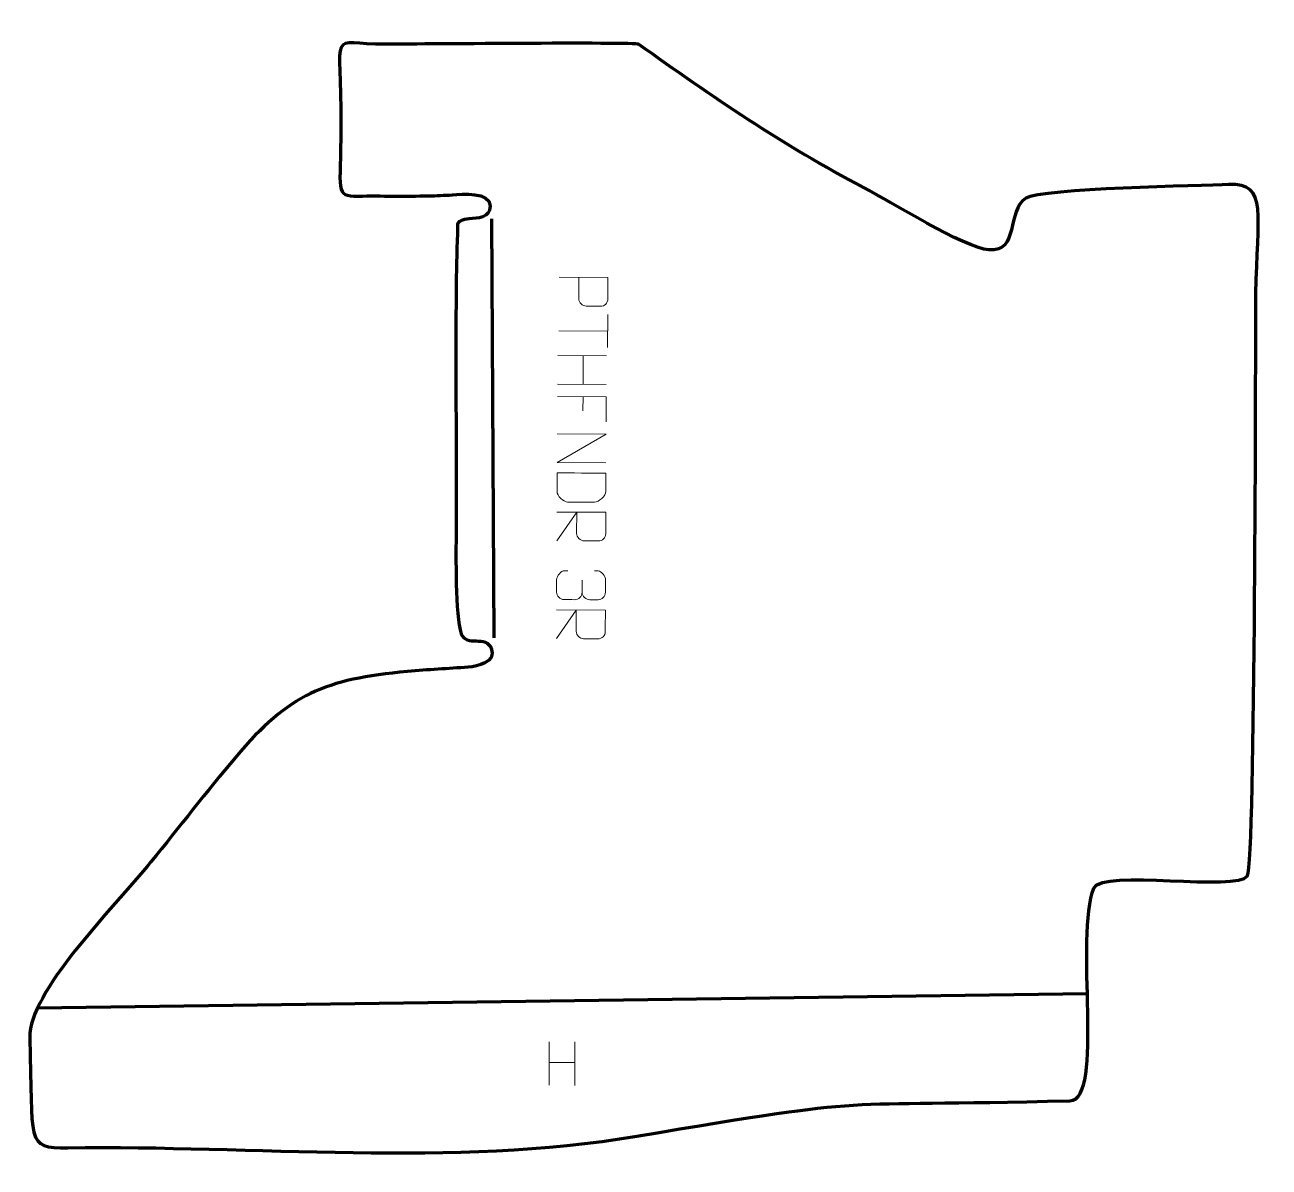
# Model space of a CAD drawing. Header units: millimetres. Extents: x -333 to 302, y -259 to 325.
import ezdxf

# ---------------------------------------------------------------- set-up
doc = ezdxf.new("R2010")
doc.units = ezdxf.units.MM
doc.header["$MEASUREMENT"] = 0
for name, color, linetype in [('layer 1', 7, 'Continuous'), ('layer 2', 7, 'Continuous'), ('layer 3', 7, 'Continuous')]:
    doc.layers.add(name, color=color, linetype=linetype)

msp = doc.modelspace()

# ---------------------------------------------------------------- linework, layer by layer
at = {"layer": 'layer 1', "color": 250, "lineweight": 9}
for points, knots in [([(-60.17, 195.7132), (-60.17, 195.7132), (-35.2167, 195.6058), (-35.2167, 195.6058), (-35.2167, 195.6058), (-35.2322, 192.0109), (-35.2477, 188.4156), (-35.2632, 184.8203), (-35.2632, 184.8203), (-35.311, 182.4952), (-36.8078, 180.9443), (-39.174, 180.9587), (-39.174, 180.9587), (-41.2096, 180.9678), (-44.2689, 180.981), (-46.3049, 180.9894), (-46.3049, 180.9894), (-48.1802, 181.0039), (-50.1143, 182.8245), (-50.1247, 184.8342), (-50.1247, 184.8342), (-50.1247, 184.8342), (-50.0781, 195.6698), (-50.0781, 195.6698)], [0, 0, 0, 0, 0.14285714, 0.14285714, 0.14285714, 0.14285714, 0.28571429, 0.28571429, 0.28571429, 0.28571429, 0.42857143, 0.42857143, 0.42857143, 0.42857143, 0.57142857, 0.57142857, 0.57142857, 0.57142857, 0.71428571, 0.71428571, 0.71428571, 0.71428571, 1, 1, 1, 1]), ([(-36.1291, 121.8401), (-36.1291, 121.8401), (-36.0737, 134.714), (-36.0737, 134.714), (-36.0737, 134.714), (-36.0737, 134.714), (-61.027, 134.8214), (-61.027, 134.8214)], [0, 0, 0, 0, 0.33333333, 0.33333333, 0.33333333, 0.33333333, 1, 1, 1, 1]), ([(-61.1092, 115.712), (-61.1092, 115.712), (-36.1559, 115.6045), (-36.1559, 115.6045), (-36.1559, 115.6045), (-36.1559, 115.6045), (-61.1723, 101.0573), (-61.1723, 101.0573), (-61.1723, 101.0573), (-61.1723, 101.0573), (-36.219, 100.9499), (-36.219, 100.9499)], [0, 0, 0, 0, 0.25, 0.25, 0.25, 0.25, 0.5, 0.5, 0.5, 0.5, 1, 1, 1, 1]), ([(-61.1669, 95.777), (-61.1766, 93.4451), (-61.2219, 88.4951), (-61.2323, 86.1636), (-61.2323, 86.1636), (-61.3459, 84.2391), (-57.8186, 80.9053), (-55.8013, 80.9079), (-55.8013, 80.9079), (-50.0313, 80.8834), (-47.8616, 80.874), (-42.0923, 80.8488), (-42.0923, 80.8488), (-39.9542, 80.8439), (-36.2796, 84.2026), (-36.2838, 86.355), (-36.2838, 86.355), (-36.2738, 88.6807), (-36.2535, 93.405), (-36.2435, 95.731), (-36.2435, 95.731), (-41.9903, 95.7554), (-55.4197, 95.7519), (-61.1669, 95.777)], [0, 0, 0, 0, 0.14285714, 0.14285714, 0.14285714, 0.14285714, 0.28571429, 0.28571429, 0.28571429, 0.28571429, 0.42857143, 0.42857143, 0.42857143, 0.42857143, 0.57142857, 0.57142857, 0.57142857, 0.57142857, 0.71428571, 0.71428571, 0.71428571, 0.71428571, 1, 1, 1, 1]), ([(-61.268, 75.8076), (-61.268, 75.8076), (-36.3147, 75.7002), (-36.3147, 75.7002), (-36.3147, 75.7002), (-36.3302, 72.1054), (-36.3457, 68.5099), (-36.3611, 64.9147), (-36.3611, 64.9147), (-36.4088, 62.5896), (-37.9055, 61.0388), (-40.2719, 61.053), (-40.2719, 61.053), (-42.3074, 61.0622), (-45.3667, 61.0754), (-47.4027, 61.0837), (-47.4027, 61.0837), (-49.2781, 61.0983), (-51.2121, 62.919), (-51.2226, 64.9285), (-51.2226, 64.9285), (-51.2226, 64.9285), (-51.1759, 75.7642), (-51.1759, 75.7642), (-51.1759, 75.7642), (-51.1759, 75.7642), (-61.3311, 61.153), (-61.3311, 61.153)], [0, 0, 0, 0, 0.125, 0.125, 0.125, 0.125, 0.25, 0.25, 0.25, 0.25, 0.375, 0.375, 0.375, 0.375, 0.5, 0.5, 0.5, 0.5, 0.625, 0.625, 0.625, 0.625, 0.75, 0.75, 0.75, 0.75, 1, 1, 1, 1]), ([(-42.128, 45.7575), (-42.128, 45.7575), (-40.2707, 45.7495), (-40.2707, 45.7495), (-40.2707, 45.7495), (-38.5288, 45.7563), (-36.4222, 43.0827), (-36.4538, 41.0237), (-36.4538, 41.0237), (-36.4627, 38.9597), (-36.4716, 36.8956), (-36.4805, 34.832), (-36.4805, 34.832), (-36.4811, 32.6374), (-38.3348, 31.0471), (-40.247, 31.011), (-40.247, 31.011), (-41.6821, 31.0175), (-43.1172, 31.0237), (-44.5527, 31.0295), (-44.5527, 31.0295), (-46.206, 31.0852), (-48.4291, 32.6974), (-48.4096, 34.8957), (-48.4096, 34.8957), (-48.4302, 32.692), (-50.2404, 31.0918), (-52.3001, 31.0467), (-52.3001, 31.0467), (-54.0848, 31.0547), (-55.8695, 31.0624), (-57.6546, 31.0697), (-57.6546, 31.0697), (-59.716, 31.0686), (-61.4702, 33.1309), (-61.4543, 34.9519), (-61.4543, 34.9519), (-61.445, 37.0171), (-61.4361, 39.0823), (-61.4276, 41.1479), (-61.4276, 41.1479), (-61.4067, 43.3164), (-58.9956, 45.8371), (-57.5338, 45.8493), (-57.5338, 45.8493), (-57.5338, 45.8493), (-55.6252, 45.8411), (-55.6252, 45.8411)], [0, 0, 0, 0, 0.07692308, 0.07692308, 0.07692308, 0.07692308, 0.15384615, 0.15384615, 0.15384615, 0.15384615, 0.23076923, 0.23076923, 0.23076923, 0.23076923, 0.30769231, 0.30769231, 0.30769231, 0.30769231, 0.38461538, 0.38461538, 0.38461538, 0.38461538, 0.46153846, 0.46153846, 0.46153846, 0.46153846, 0.53846154, 0.53846154, 0.53846154, 0.53846154, 0.61538462, 0.61538462, 0.61538462, 0.61538462, 0.69230769, 0.69230769, 0.69230769, 0.69230769, 0.76923077, 0.76923077, 0.76923077, 0.76923077, 0.84615385, 0.84615385, 0.84615385, 0.84615385, 1, 1, 1, 1]), ([(-61.4833, 25.8081), (-61.4833, 25.8081), (-36.53, 25.7006), (-36.53, 25.7006), (-36.53, 25.7006), (-36.5455, 22.1059), (-36.561, 18.5104), (-36.5764, 14.9152), (-36.5764, 14.9152), (-36.6242, 12.5901), (-38.1208, 11.0393), (-40.4872, 11.0535), (-40.4872, 11.0535), (-42.5227, 11.0627), (-45.582, 11.0759), (-47.618, 11.0842), (-47.618, 11.0842), (-49.4934, 11.0988), (-51.4274, 12.9195), (-51.4379, 14.929), (-51.4379, 14.929), (-51.4379, 14.929), (-51.3912, 25.7646), (-51.3912, 25.7646), (-51.3912, 25.7646), (-51.3912, 25.7646), (-61.5464, 11.1535), (-61.5464, 11.1535)], [0, 0, 0, 0, 0.125, 0.125, 0.125, 0.125, 0.25, 0.25, 0.25, 0.25, 0.375, 0.375, 0.375, 0.375, 0.5, 0.5, 0.5, 0.5, 0.625, 0.625, 0.625, 0.625, 0.75, 0.75, 0.75, 0.75, 1, 1, 1, 1])]:
    msp.add_open_spline(points, degree=3, knots=knots, dxfattribs=at)
for points in [[(-35.3214, 176.7676), (-35.3214, 176.7676), (-35.3945, 159.7806), (-35.3945, 159.7806)], [(-60.2877, 168.3813), (-60.2877, 168.3813), (-35.3344, 168.2738), (-35.3344, 168.2738)], [(-35.9837, 155.5984), (-35.9837, 155.5984), (-60.761, 155.7051), (-60.761, 155.7051)], [(-47.8659, 155.6495), (-47.8659, 155.6495), (-47.9286, 141.0063), (-47.9286, 141.0063)], [(-36.0467, 140.9552), (-36.0467, 140.9552), (-61, 141.0626), (-61, 141.0626)], [(-47.9532, 134.7651), (-47.9532, 134.7651), (-47.9841, 127.5971), (-47.9841, 127.5971)], [(-48.3934, 41.0748), (-48.3934, 41.0748), (-48.4201, 34.8784), (-48.4201, 34.8784)], [(-65.2734, -194.7804), (-65.2734, -194.7804), (-65.2734, -216.9731), (-65.2734, -216.9731)], [(-52.1577, -194.7804), (-52.1577, -194.7804), (-52.1577, -217.1307), (-52.1577, -217.1307)], [(-65.2559, -205.4228), (-65.2559, -205.4228), (-52.1577, -205.4228), (-52.1577, -205.4228)]]:
    msp.add_open_spline(points, degree=3, dxfattribs=at)
at = {"layer": 'layer 2', "color": 142, "lineweight": 158}
for points in [[(-93.3189, 11.5469), (-93.3189, 11.5469), (-94.4526, 225.6736), (-94.4526, 225.6736)], [(-326.5345, -177.3755), (-326.5345, -177.3755), (209.5018, -170.0762), (209.5018, -170.0762)]]:
    msp.add_open_spline(points, degree=3, dxfattribs=at)
at = {"layer": 'layer 3', "color": 242, "lineweight": 158}
msp.add_open_spline([(95.3785, 241.6481), (108.9835, 234.4914), (146.5488, 210.7486), (159.4023, 209.682), (159.4023, 209.682), (174.8606, 208.3993), (168.3054, 229.7437), (178.1617, 236.1625), (178.1617, 236.1625), (186.2578, 241.0755), (268.2876, 242.5076), (281.8262, 243.1435), (281.8262, 243.1435), (302.497, 244.1189), (296.1617, 227.4407), (295.7901, 187.3113), (295.7901, 187.3113), (295.5518, 161.3266), (295.5867, -103.0365), (291.4733, -109.9419), (291.4733, -109.9419), (286.407, -118.4469), (217.1442, -106.2955), (213.0394, -116.2429), (213.0394, -116.2429), (203.0139, -140.5386), (218.6789, -224.4798), (200.7192, -224.9365), (200.7192, -224.9365), (73.5313, -228.1705), (106.8147, -221.5887), (-20.516, -243.0292), (-20.516, -243.0292), (-114.2749, -258.8167), (-216.3141, -247.6022), (-311.1074, -248.8863), (-311.1074, -248.8863), (-333.0333, -249.1833), (-328.91, -246.2979), (-330.5037, -192.5768), (-330.5037, -192.5768), (-331.1844, -169.6302), (-288.5673, -127.0997), (-268.7076, -102.9384), (-268.7076, -102.9384), (-254.2296, -85.2939), (-240.2146, -66.824), (-225.4958, -49.4935), (-225.4958, -49.4935), (-197.7397, -16.8124), (-180.2277, -9.7857), (-137.5397, -5.6198), (-137.5397, -5.6198), (-127.1486, -4.6256), (-116.8744, -4.267), (-106.5394, -3.4225), (-106.5394, -3.4225), (-101.8478, -3.0392), (-92.4805, -0.8834), (-94.6903, 5.7957), (-94.6903, 5.7957), (-97.234, 13.4836), (-107.7384, 6.5758), (-110.1597, 13.6732), (-110.1597, 13.6732), (-113.337, 22.9865), (-112.8541, 54.5353), (-112.7702, 65.9282), (-112.7702, 65.9282), (-112.5347, 96.8178), (-112.946, 127.8555), (-112.8711, 158.7787), (-112.8711, 158.7787), (-112.8278, 178.6735), (-112.9003, 198.2002), (-112.1102, 218.1051), (-112.1102, 218.1051), (-112.0241, 223.5678), (-113.137, 224.6958), (-106.1573, 225.5168), (-106.1573, 225.5168), (-101.5439, 226.0595), (-95.5494, 225.8183), (-95.435, 232.153), (-95.435, 232.153), (-95.3006, 239.602), (-109.8585, 238.1077), (-114.6361, 237.8389), (-114.6361, 237.8389), (-118.6939, 237.6105), (-122.7549, 237.4216), (-126.818, 237.3174), (-126.818, 237.3174), (-138.8131, 237.1127), (-150.8171, 237.3321), (-162.8156, 237.2373), (-162.8156, 237.2373), (-175.1273, 237.129), (-171.6626, 239.229), (-171.6049, 272.6206), (-171.6049, 272.6206), (-171.5149, 324.6662), (-178.9558, 314.674), (-148.6125, 314.7652), (-148.6125, 314.7652), (-137.9927, 314.7971), (-21.0997, 315.8618), (-19.5791, 314.7847), (-19.5791, 314.7847), (18.1288, 288.0734), (54.1779, 262.9642), (95.3785, 241.6481)], degree=3, knots=[0, 0, 0, 0, 0.03448276, 0.03448276, 0.03448276, 0.03448276, 0.06896552, 0.06896552, 0.06896552, 0.06896552, 0.10344828, 0.10344828, 0.10344828, 0.10344828, 0.13793103, 0.13793103, 0.13793103, 0.13793103, 0.17241379, 0.17241379, 0.17241379, 0.17241379, 0.20689655, 0.20689655, 0.20689655, 0.20689655, 0.24137931, 0.24137931, 0.24137931, 0.24137931, 0.27586207, 0.27586207, 0.27586207, 0.27586207, 0.31034483, 0.31034483, 0.31034483, 0.31034483, 0.34482759, 0.34482759, 0.34482759, 0.34482759, 0.37931034, 0.37931034, 0.37931034, 0.37931034, 0.4137931, 0.4137931, 0.4137931, 0.4137931, 0.44827586, 0.44827586, 0.44827586, 0.44827586, 0.48275862, 0.48275862, 0.48275862, 0.48275862, 0.51724138, 0.51724138, 0.51724138, 0.51724138, 0.55172414, 0.55172414, 0.55172414, 0.55172414, 0.5862069, 0.5862069, 0.5862069, 0.5862069, 0.62068966, 0.62068966, 0.62068966, 0.62068966, 0.65517241, 0.65517241, 0.65517241, 0.65517241, 0.68965517, 0.68965517, 0.68965517, 0.68965517, 0.72413793, 0.72413793, 0.72413793, 0.72413793, 0.75862069, 0.75862069, 0.75862069, 0.75862069, 0.79310345, 0.79310345, 0.79310345, 0.79310345, 0.82758621, 0.82758621, 0.82758621, 0.82758621, 0.86206897, 0.86206897, 0.86206897, 0.86206897, 0.89655172, 0.89655172, 0.89655172, 0.89655172, 0.93103448, 0.93103448, 0.93103448, 0.93103448, 1, 1, 1, 1], dxfattribs=at)

doc.saveas('drawing.dxf')
